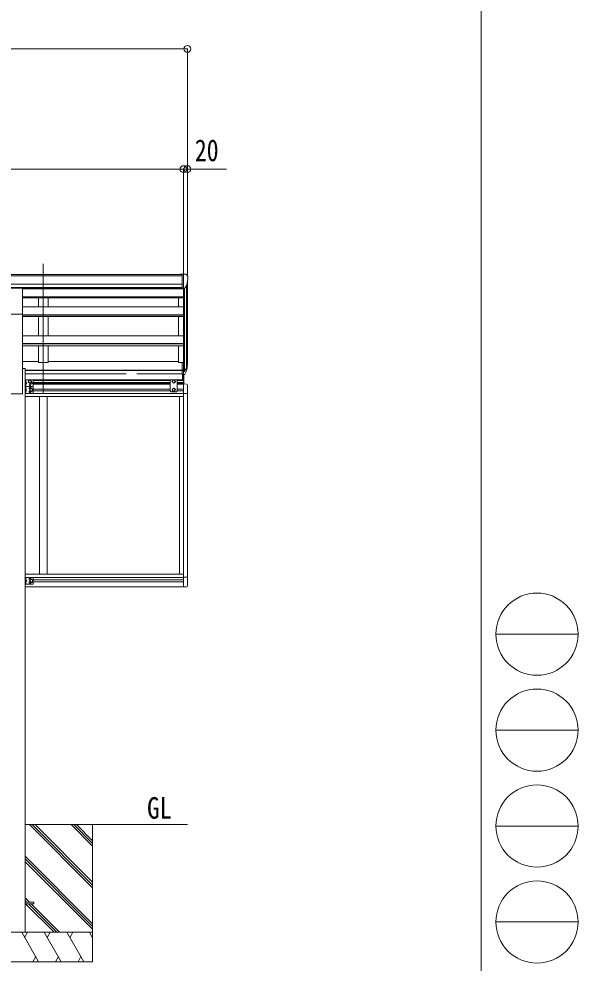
# Model space of a CAD drawing. Units: millimetres at full size; details may follow other scales. Extents: x -9783 to 9892, y -6828 to 6752.
# Drawn here: x 7035 to 9892, y -2943 to 1880 of the extents above; entities that cross this region are included whole.
import ezdxf
from ezdxf.enums import TextEntityAlignment as Align

# ---------------------------------------------------------------- set-up
doc = ezdxf.new("R2010")
doc.units = ezdxf.units.MM
doc.header["$LTSCALE"] = 35
doc.header["$PDMODE"] = 32
doc.header["$PDSIZE"] = 35
for name, color, linetype, lineweight in [('0-0_0', 7, 'Continuous', 9), ('0-1_本体', 4, 'Continuous', 9), ('0-2_部品', 7, 'Continuous', 9), ('0-8_PARTS2', 2, 'Continuous', 9), ('0-A_寸法', 6, 'Continuous', 9), ('1-1_GLASS', 4, 'Continuous', 9), ('1-2_GLASS_SEAL', 7, 'Continuous', 9), ('F-0_240', 7, 'Continuous', 9)]:
    doc.layers.add(name, color=color, linetype=linetype, lineweight=lineweight)
doc.styles.add('ＭＳ ゴシック', font='')
doc.styles.get('ＭＳ ゴシック').set_extended_font_data('MS Gothic')

msp = doc.modelspace()

# ---------------------------------------------------------------- linework, layer by layer
at = {"layer": '0-0_0'}
for p, q in [((7896.09, -2235.98), (7067.09, -2235.98)), ((7412.09, -2558.44), (7089.62, -2235.98)), ((7412.09, -2544.3), (7103.76, -2235.98)), ((7412.09, -2530.16), (7117.91, -2235.98)), ((7412.09, -2346.31), (7301.76, -2235.98)), ((7412.09, -2332.17), (7315.9, -2235.98)), ((7412.09, -2318.03), (7330.04, -2235.98)), ((7412.09, -2235.98), (7412.09, -2935.98)), ((7412.09, -2742.29), (7067.09, -2397.29)), ((7412.09, -2756.43), (7067.09, -2411.43)), ((7412.09, -2770.58), (7067.09, -2425.58)), ((7089.14, -2631.48), (7067.09, -2609.42)), ((7075, -2631.48), (7067.09, -2623.57)), ((7215.36, -2785.98), (7069.86, -2640.48)), ((7229.5, -2785.98), (7084, -2640.48)), ((7243.65, -2785.98), (7098.15, -2640.48)), ((6612.09, -2785.98), (7412.09, -2785.98)), ((7136.4, -2935.98), (7049.8, -2785.98)), ((7064.8, -2811.96), (7079.8, -2785.98)), ((7251.87, -2935.98), (7165.27, -2785.98)), ((7180.27, -2811.96), (7195.27, -2785.98)), ((7367.34, -2935.98), (7280.74, -2785.98)), ((7295.74, -2811.96), (7310.74, -2785.98)), ((7412.09, -2813.48), (7396.21, -2785.98)), ((7412.09, -2935.98), (6612.09, -2935.98)), ((7121.4, -2910), (7106.4, -2935.98)), ((7236.87, -2910), (7221.87, -2935.98)), ((7352.34, -2910), (7337.34, -2935.98))]:
    msp.add_line(p, q, dxfattribs=at)
at = {"layer": '0-1_本体'}
for p, q in [((7869.59, 573.55), (2154.59, 573.55)), ((7869.59, 568.19), (2154.59, 568.19)), ((7896.09, 123.28), (7896.09, 536.8)), ((7869.59, 524.67), (2154.59, 524.67)), ((7869.59, 507), (2154.59, 507)), ((7054.59, 504.63), (7869.59, 504.63)), ((7876.09, 501.67), (7054.59, 501.67)), ((7135.09, 504.63), (7135.09, 501.67)), ((7185.09, 504.63), (7185.09, 501.67)), ((7876.09, 503.17), (7876.09, 125.45)), ((7882.09, 502.64), (7882.09, 81.02)), ((7891.8, 518), (7891.8, 99.02)), ((7876.09, 459.72), (7054.59, 459.72)), ((7876.09, 458.02), (7054.59, 458.02)), ((7876.09, 454.24), (7054.59, 454.24)), ((7135.09, 454.24), (7135.09, 408.81)), ((7185.09, 454.24), (7185.09, 408.81)), ((7851.09, 408.81), (7851.09, 454.24)), ((7876.09, 408.81), (7054.59, 408.81)), ((7054.59, -35.98), (7054.59, 370.97)), ((7876.09, 368.23), (7054.59, 368.23)), ((7876.09, 366.54), (7054.59, 366.54)), ((7876.09, 359.67), (7054.59, 359.67)), ((7135.09, 359.67), (7135.09, 260.57)), ((7185.09, 359.67), (7185.09, 260.57)), ((7851.09, 260.57), (7851.09, 359.67)), ((7876.09, 260.57), (7054.59, 260.57)), ((7876.09, 221.43), (7054.59, 221.43)), ((7876.09, 219.76), (7054.59, 219.76)), ((7876.09, 210.12), (7054.59, 210.12)), ((7185.09, 210.12), (7185.09, 124.62)), ((7851.09, 124.62), (7851.09, 210.12)), ((7135.09, 129.84), (7054.59, 129.84)), ((7851.09, 129.84), (7185.09, 129.84)), ((7869.59, 124.62), (7851.09, 124.62)), ((7067.09, 94.02), (7054.59, 94.02)), ((7067.09, 94.02), (7067.09, -2785.98)), ((7869.59, 85.53), (7067.09, 85.53)), ((7869.59, 84.15), (7067.09, 84.15)), ((7584.09, 66.97), (7067.09, 66.97)), ((7869.59, 66.97), (7638.09, 66.97)), ((7054.59, -35.98), (6969.59, -35.98))]:
    msp.add_line(p, q, dxfattribs=at)
msp.add_lwpolyline([(7135.09, 210.12), (7135.09, 124.62), (7185.09, 124.62)], dxfattribs=at)
at = {"layer": '0-2_部品'}
for p, q in [((7869.59, 575.16), (7859.59, 575.07)), ((7859.59, 572.97), (7859.59, 575.07)), ((7869.59, 503.17), (7869.59, 575.16)), ((7888.09, 575.16), (7869.59, 575.16)), ((7876.09, 502.17), (7876.09, 575.16)), ((7888.09, 575.16), (7890.42, 575.02)), ((7891.18, 574.59), (7895.24, 568.78)), ((7898.09, 565.79), (7898.09, 565.16)), ((7054.59, 505.13), (6969.59, 505.13)), ((7054.59, 370.98), (7054.59, 505.13)), ((7869.59, 503.17), (7876.09, 503.17)), ((7876.09, 502.17), (7881.3, 502.49)), ((7883.71, 503.99), (7892.99, 520.05)), ((7054.59, 370.98), (6969.59, 370.98)), ((7869.59, 125.46), (7869.59, 64.4)), ((7869.59, 125.46), (7876.09, 125.46)), ((7876.09, 125.46), (7876.09, 63.58)), ((7882.52, 81.5), (7892.27, 99.91)), ((7893.69, 99.42), (7883.53, 80.25)), ((7869.59, 87.15), (7876.09, 87.15)), ((7869.59, 81.75), (7876.09, 81.75)), ((7869.59, 64.4), (7876.09, 64.4)), ((7876.09, 80.75), (7881.22, 80.75)), ((7876.09, 78.75), (7880.93, 78.75)), ((7876.09, 63.58), (7880.93, 63.58)), ((7891.11, 82.56), (7883.53, 65.08))]:
    msp.add_line(p, q, dxfattribs=at)
at = {"layer": '0-2_部品', "color": 4}
for p, q in [((7067.09, -2631.47), (7112.09, -2631.47)), ((7067.09, -2640.47), (7112.09, -2640.47)), ((7112.09, -2631.47), (7112.09, -2640.47))]:
    msp.add_line(p, q, dxfattribs=at)
at = {"layer": '0-2_部品'}
for centre, radius, start, end in [((7890.36, 574.02), 1, 35, 86.5), ((7696.09, 565.16), 202, 347.09739, 0), ((7895.09, 565.79), 3, 0, 87), ((7881.11, 505.49), 3, 273.5, 330), ((7762.87, 118.64), 133.22, 344.28698, 356.72013), ((7808.14, 125.87), 88.05, 342.78929, 2.77608), ((7807.43, 121.59), 89.07, 345.58812, 5.50424), ((7880.93, 81.75), 3, 270, 330), ((7880.93, 66.58), 3, 270, 330), ((7881.22, 82.25), 1.5, 270, 330)]:
    msp.add_arc(centre, radius, start, end, dxfattribs=at)
at = {"layer": '0-8_PARTS2'}
msp.add_line((7160.09, -33.64), (7160.09, 628.89), dxfattribs=at)
at = {"layer": '0-A_寸法'}
for p, q in [((-3599.91, 1726.54), (7896.09, 1726.54)), ((7896.09, 1726.54), (7896.09, 1112.38)), ((7876.09, 1112.38), (2148.09, 1112.38)), ((7876.09, 1112.38), (7876.09, 566.75)), ((7876.09, 1112.38), (7876.09, 566.75)), ((7876.09, 1112.38), (7896.09, 1112.38)), ((7896.09, 1112.38), (7896.09, 566.75)), ((7896.09, 1112.38), (8096.09, 1112.38))]:
    msp.add_line(p, q, dxfattribs=at)
for p in [(7896.09, 1726.54), (7876.09, 1112.38), (7876.09, 1112.38), (7896.09, 1112.38)]:
    msp.add_point(p, dxfattribs=at)
at = {"layer": '1-1_GLASS'}
for p, q in [((7107.09, 35.73), (7811.59, 35.73)), ((7109.06, 32.23), (7808.59, 32.23)), ((7109.09, 23.23), (7808.59, 23.23)), ((7109.09, 19.73), (7808.59, 19.73)), ((7808.59, 14.73), (7109.09, 14.73)), ((7840.59, 35.73), (7876.09, 35.73)), ((7843.59, 32.23), (7876.09, 32.23)), ((7843.59, 23.23), (7876.09, 23.23)), ((7843.59, 19.73), (7876.09, 19.73)), ((7876.09, 14.73), (7843.59, 14.73)), ((7876.09, 15.43), (7876.09, -821.77)), ((6969.59, -35.98), (7054.59, -35.98)), ((7876.09, -33.77), (7067.09, -33.77)), ((7109.09, -11.27), (7808.59, -11.27)), ((7109.09, -20.27), (7808.59, -20.27)), ((7843.59, -11.27), (7876.09, -11.27)), ((7843.59, -20.27), (7876.09, -20.27)), ((7896.09, -33.97), (7896.09, -772.57)), ((7067.09, -49.77), (7876.09, -49.77)), ((7140.09, -49.77), (7140.09, -757.27)), ((7180.09, -49.77), (7180.09, -757.27)), ((7856.09, -49.77), (7856.09, -756.77)), ((7856.09, -49.77), (7856.09, -756.77)), ((7896.09, -233.97), (7896.09, -972.58)), ((7140.09, -249.27), (7140.09, -957.27)), ((7180.09, -249.27), (7180.09, -957.27)), ((7856.09, -249.77), (7856.09, -957.27)), ((7856.09, -249.77), (7856.09, -957.27)), ((7876.09, -821.57), (7876.09, -1021.77)), ((7067.09, -957.27), (7876.09, -957.27)), ((7876.09, -956.77), (7876.09, -972.77)), ((7067.09, -972.77), (7876.09, -972.77)), ((7109.09, -986.27), (7876.09, -986.27)), ((7109.09, -995.27), (7876.09, -995.27)), ((7067.09, -1021.27), (7876.09, -1021.27))]:
    msp.add_line(p, q, dxfattribs=at)
at = {"layer": '1-2_GLASS_SEAL'}
for p, q in [((7870.59, 35.73), (7870.59, 64.39)), ((7876.09, 65.07), (7876.09, 15.22)), ((7877.59, 15.22), (7877.59, 63.57)), ((7067.09, 36.73), (7067.09, 1.73)), ((7104.09, 36.73), (7067.09, 36.73)), ((7104.09, 1.73), (7067.09, 1.73)), ((7069.59, 36.73), (7069.59, 1.73)), ((7070.09, 24.23), (7069.59, 24.32)), ((7069.59, 19.23), (7076.59, 19.23)), ((7070.09, 6.23), (7069.59, 6.32)), ((7069.59, 1.73), (7069.59, -33.27)), ((7070.09, 32.23), (7070.89, 32.09)), ((7070.09, 24.23), (7070.89, 24.37)), ((7070.09, 14.23), (7070.89, 14.09)), ((7070.09, 6.23), (7070.89, 6.37)), ((7109.09, 31.73), (7109.09, 6.73)), ((7812.59, 36.73), (7808.59, 32.73)), ((7808.59, 32.73), (7808.59, -20.77)), ((7839.59, 36.73), (7812.59, 36.73)), ((7839.59, 36.73), (7843.59, 32.73)), ((7843.59, -20.77), (7843.59, 32.73)), ((7876.09, 15.23), (7891.37, 14.43)), ((7896.59, 8.93), (7896.59, -33.97)), ((7104.09, -33.27), (7067.09, -33.27)), ((7070.09, -10.77), (7069.59, -10.68)), ((7069.59, -15.77), (7076.59, -15.77)), ((7070.09, -28.77), (7069.59, -28.68)), ((7070.09, -2.77), (7070.89, -2.91)), ((7070.09, -10.77), (7070.89, -10.63)), ((7070.09, -20.77), (7070.89, -20.91)), ((7070.09, -28.77), (7070.89, -28.63)), ((7109.09, -3.27), (7109.09, -28.27)), ((7812.59, -24.77), (7808.59, -20.77)), ((7839.59, -24.77), (7812.59, -24.77)), ((7826.09, -8.27), (7819.59, -12.02)), ((7819.59, -12.02), (7819.59, -19.52)), ((7819.59, -19.52), (7826.09, -23.28)), ((7832.59, -12.02), (7826.09, -8.27)), ((7826.09, -23.28), (7832.59, -19.52)), ((7832.59, -19.52), (7832.59, -12.02)), ((7839.59, -24.77), (7843.59, -20.77)), ((7876.09, -33.97), (7896.59, -33.97)), ((7067.09, -973.27), (7067.09, -1008.27)), ((7104.09, -973.27), (7067.09, -973.27)), ((7104.09, -1008.27), (7067.09, -1008.27)), ((7069.59, -973.27), (7069.59, -1008.27)), ((7070.09, -985.77), (7069.59, -985.68)), ((7069.59, -990.77), (7076.59, -990.77)), ((7070.09, -1003.77), (7069.59, -1003.68)), ((7070.09, -977.77), (7070.89, -977.91)), ((7070.09, -985.77), (7070.89, -985.63)), ((7070.09, -995.77), (7070.89, -995.91)), ((7070.09, -1003.77), (7070.89, -1003.63)), ((7109.09, -978.27), (7109.09, -1003.27)), ((7876.09, -972.58), (7896.59, -972.58)), ((7896.59, -1015.48), (7896.59, -972.58)), ((7876.09, -1021.78), (7891.37, -1020.97))]:
    msp.add_line(p, q, dxfattribs=at)
for points in [[(7104.09, 1.73), (7067.09, 1.73), (7067.09, -33.27)], [(7069.2, 28.23), (7069.83, 29.42), (7072.07, 30.53)], [(7069.2, 28.23), (7069.83, 27.04), (7072.07, 25.93)], [(7069.2, 10.23), (7069.83, 11.42), (7072.07, 12.53)], [(7069.2, 10.23), (7069.83, 9.04), (7072.07, 7.93)], [(7070.09, 24.23), (7070.09, 32.23), (7069.59, 32.14), (7069.59, 24.32)], [(7069.59, 24.23), (7076.59, 19.23), (7069.59, 14.23)], [(7070.09, 6.23), (7070.09, 14.23), (7069.59, 14.14), (7069.59, 6.32)], [(7819.59, 31.48), (7826.09, 35.23), (7832.59, 31.48)], [(7832.59, 31.48), (7832.59, 23.98), (7826.09, 20.22), (7819.59, 23.98), (7819.59, 31.48)], [(7069.2, -6.77), (7069.83, -5.58), (7072.07, -4.47)], [(7069.2, -6.77), (7069.83, -7.96), (7072.07, -9.07)], [(7069.2, -24.77), (7069.83, -23.58), (7072.07, -22.47)], [(7069.2, -24.77), (7069.83, -25.96), (7072.07, -27.07)], [(7070.09, -10.77), (7070.09, -2.77), (7069.59, -2.86), (7069.59, -10.68)], [(7069.59, -10.77), (7076.59, -15.77), (7069.59, -20.77)], [(7070.09, -28.77), (7070.09, -20.77), (7069.59, -20.86), (7069.59, -28.68)], [(7069.2, -981.77), (7069.83, -980.58), (7072.07, -979.47)], [(7069.2, -981.77), (7069.83, -982.96), (7072.07, -984.07)], [(7069.2, -999.77), (7069.83, -998.58), (7072.07, -997.47)], [(7069.2, -999.77), (7069.83, -1000.96), (7072.07, -1002.07)], [(7070.09, -985.77), (7070.09, -977.77), (7069.59, -977.86), (7069.59, -985.68)], [(7069.59, -985.77), (7076.59, -990.77), (7069.59, -995.77)], [(7070.09, -1003.77), (7070.09, -995.77), (7069.59, -995.86), (7069.59, -1003.68)]]:
    msp.add_lwpolyline(points, dxfattribs=at)
for points in [[(7092.09, 20.22), (7085.59, 23.98), (7085.59, 31.48), (7092.09, 35.23), (7098.59, 31.48), (7098.59, 23.98)], [(7099.09, -23.28), (7092.59, -19.52), (7092.59, -12.02), (7099.09, -8.27), (7105.59, -12.02), (7105.59, -19.52)], [(7099.09, -998.28), (7092.59, -994.52), (7092.59, -987.02), (7099.09, -983.27), (7105.59, -987.02), (7105.59, -994.52)]]:
    msp.add_lwpolyline(points, close=True, dxfattribs=at)
for centre, radius in [((7092.09, 27.73), 8.5), ((7092.09, 27.73), 7.5), ((7092.09, 27.73), 6.5), ((7092.09, 10.73), 4.25), ((7826.09, 27.73), 8.5), ((7826.09, 27.73), 7.5), ((7826.09, 27.73), 6.5), ((7099.09, -15.77), 8.5), ((7099.09, -15.77), 7.5), ((7099.09, -15.77), 6.5), ((7826.09, -15.77), 8.5), ((7826.09, -15.77), 7.5), ((7826.09, -15.77), 6.5), ((7099.09, -990.77), 8.5), ((7099.09, -990.77), 7.5), ((7099.09, -990.77), 6.5)]:
    msp.add_circle(centre, radius, dxfattribs=at)
for centre, radius, start, end in [((7070.73, 31.2), 0.9, 32.05588, 80), ((7070.73, 25.26), 0.9, 280, 327.94412), ((7070.73, 13.2), 0.9, 32.05588, 80), ((7070.73, 7.26), 0.9, 280, 327.94412), ((7065.99, 28.23), 6.5, 327.94412, 32.05588), ((7065.99, 10.23), 6.5, 327.94412, 32.05588), ((7099.09, 19.23), 4.25, 173.70569, 85.23923), ((7104.09, 31.73), 5, 0, 90), ((7104.09, 6.73), 5, 270, 0), ((7104.09, -3.27), 5, 0, 90), ((7891.09, 8.93), 5.5, 0, 87), ((7070.73, -3.8), 0.9, 32.05588, 80), ((7070.73, -9.74), 0.9, 280, 327.94412), ((7070.73, -21.8), 0.9, 32.05588, 80), ((7070.73, -27.74), 0.9, 280, 327.94412), ((7065.99, -6.77), 6.5, 327.94412, 32.05588), ((7065.99, -24.77), 6.5, 327.94412, 32.05588), ((7092.09, -7.27), 4.25, 353.70569, 265.23923), ((7092.09, -24.27), 4.25, 94.76077, 6.29431), ((7104.09, -28.27), 5, 270, 0), ((7070.73, -978.8), 0.9, 32.05588, 80), ((7070.73, -984.74), 0.9, 280, 327.94412), ((7070.73, -996.8), 0.9, 32.05588, 80), ((7070.73, -1002.74), 0.9, 280, 327.94412), ((7065.99, -981.77), 6.5, 327.94412, 32.05588), ((7065.99, -999.77), 6.5, 327.94412, 32.05588), ((7092.09, -982.27), 4.25, 353.70569, 265.23923), ((7092.09, -999.27), 4.25, 94.76077, 6.29431), ((7104.09, -978.27), 5, 0, 90), ((7104.09, -1003.27), 5, 270, 0), ((7891.09, -1015.48), 5.5, 273, 0)]:
    msp.add_arc(centre, radius, start, end, dxfattribs=at)
at = {"layer": 'F-0_240', "color": 5}
msp.add_line((9396.97, 6751.9), (9396.97, -6828.1), dxfattribs=at)
at = {"layer": 'F-0_240', "color": 4}
for p, q in [((9471.77, -1263.1), (9891.77, -1263.1)), ((9471.77, -1753.1), (9891.77, -1753.1)), ((9471.77, -2243.1), (9891.77, -2243.1)), ((9471.77, -2733.1), (9891.77, -2733.1))]:
    msp.add_line(p, q, dxfattribs=at)
for centre in [(9681.77, -1263.1), (9681.77, -1753.1), (9681.77, -2243.1), (9681.77, -2733.1)]:
    msp.add_circle(centre, 210, dxfattribs=at)

# ---------------------------------------------------------------- texts
at = {"layer": '0-0_0', "style": 'ＭＳ ゴシック', "width": 0.85}
msp.add_text('GL', height=110, dxfattribs=at).set_placement((7690.1, -2238.42), align=Align.BOTTOM_LEFT)
at = {"layer": '0-A_寸法', "color": 7, "style": 'ＭＳ ゴシック', "width": 0.8}
msp.add_text('20', height=111.4, dxfattribs=at).set_placement((7934.09, 1119.38), align=Align.BOTTOM_LEFT)

doc.saveas('drawing.dxf')
